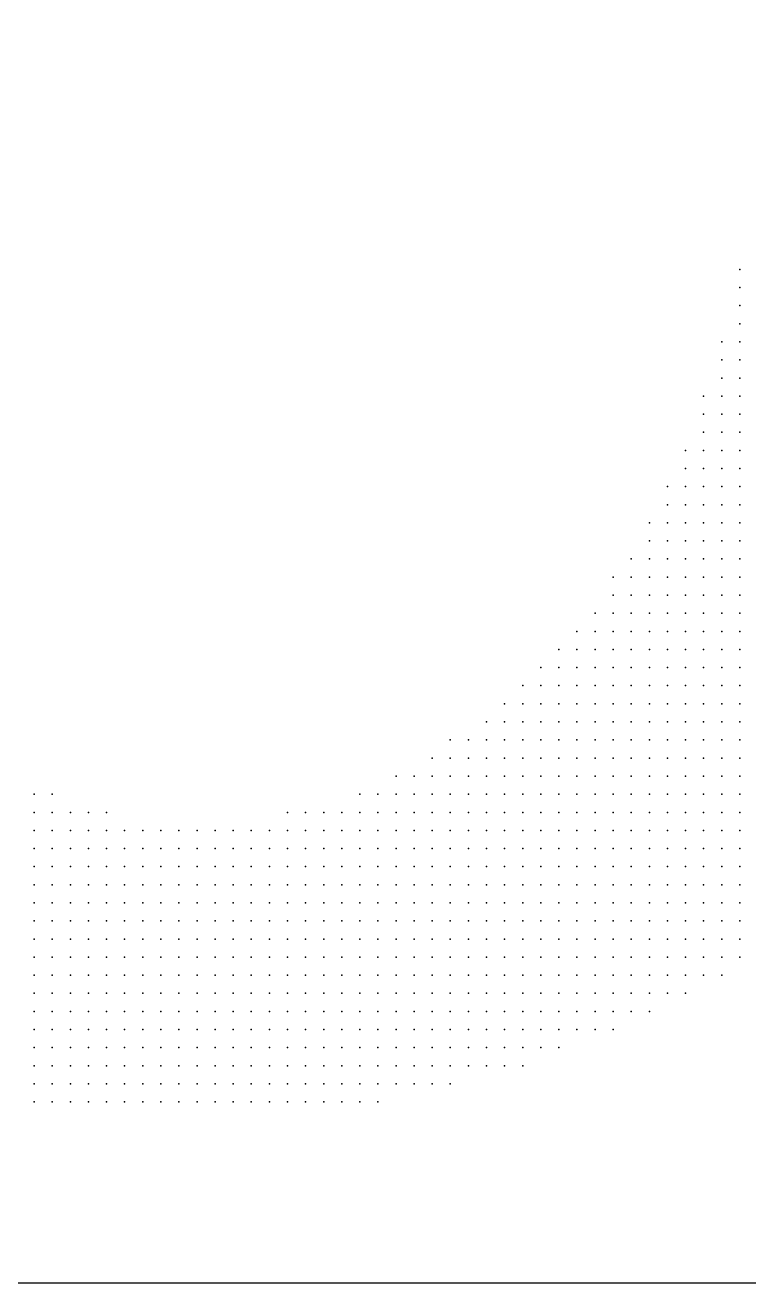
# Model space of a CAD drawing. Header units: millimetres. Extents: x 2848 to 6961, y 1568 to 7914.
# Drawn here: x 3508.8 to 3548.8, y 1580.3 to 1649.8 of the extents above; entities that cross this region are included whole.
import ezdxf

# ---------------------------------------------------------------- set-up
doc = ezdxf.new("R2010")
doc.units = ezdxf.units.MM
doc.header["$PDSIZE"] = -2

msp = doc.modelspace()

# ---------------------------------------------------------------- linework, layer by layer
msp.add_lwpolyline([(3448.282, 1580.289), (3588.282, 1580.289), (3588.282, 1720.289), (3448.282, 1720.289)], close=True)
at = {"color": 22, "true_color": 0xe53939}
for p in [(3548.282, 1636.289), (3548.282, 1635.289), (3548.282, 1634.289), (3548.282, 1633.289), (3547.282, 1632.289), (3548.282, 1632.289), (3547.282, 1631.289), (3548.282, 1631.289), (3547.282, 1630.289), (3548.282, 1630.289), (3546.282, 1629.289), (3547.282, 1629.289), (3548.282, 1629.289), (3546.282, 1628.289), (3547.282, 1628.289), (3548.282, 1628.289), (3546.282, 1627.289), (3547.282, 1627.289), (3548.282, 1627.289), (3545.282, 1626.289), (3544.282, 1624.289), (3543.282, 1622.289)]:
    msp.add_point(p, dxfattribs=at)
at = {"color": 20, "true_color": 0xfe4040}
msp.add_point((3546.282, 1626.289), dxfattribs=at)
at = {"color": 13, "true_color": 0xfe4e50}
for p in [(3547.282, 1626.289), (3541.282, 1618.289)]:
    msp.add_point(p, dxfattribs=at)
at = {"color": 13, "true_color": 0xff4a4c}
for p in [(3548.282, 1626.289), (3548.282, 1625.289), (3547.282, 1624.289), (3543.282, 1617.289), (3543.282, 1615.289), (3537.282, 1609.289), (3535.282, 1607.289), (3537.282, 1607.289), (3535.282, 1606.289), (3547.282, 1604.289), (3546.282, 1603.289), (3526.282, 1602.289), (3527.282, 1602.289), (3538.282, 1602.289)]:
    msp.add_point(p, dxfattribs=at)
at = {"color": 11, "true_color": 0xff5959}
msp.add_point((3545.282, 1625.289), dxfattribs=at)
at = {"color": 13, "true_color": 0xff4749}
msp.add_point((3546.282, 1625.289), dxfattribs=at)
at = {"color": 13, "true_color": 0xff4c4f}
for p in [(3547.282, 1625.289), (3543.282, 1618.289), (3537.282, 1611.289), (3528.282, 1605.289), (3523.282, 1604.289), (3520.282, 1601.289)]:
    msp.add_point(p, dxfattribs=at)
at = {"color": 240, "true_color": 0xfe3d40}
msp.add_point((3545.282, 1624.289), dxfattribs=at)
at = {"color": 13, "true_color": 0xff4f4f}
for p in [(3546.282, 1624.289), (3510.282, 1605.289), (3513.282, 1604.289), (3516.282, 1602.289), (3519.282, 1601.289), (3545.282, 1600.289), (3525.282, 1599.289), (3526.282, 1599.289), (3527.282, 1599.289), (3528.282, 1599.289), (3540.282, 1599.289), (3541.282, 1599.289), (3542.282, 1599.289)]:
    msp.add_point(p, dxfattribs=at)
at = {"color": 13, "true_color": 0xff4b4c}
for p in [(3548.282, 1624.289), (3547.282, 1622.289), (3548.282, 1622.289), (3546.282, 1621.289), (3547.282, 1621.289), (3548.282, 1621.289), (3546.282, 1620.289), (3547.282, 1620.289), (3548.282, 1620.289), (3546.282, 1619.289), (3547.282, 1619.289), (3548.282, 1619.289), (3545.282, 1618.289), (3546.282, 1618.289), (3547.282, 1618.289), (3548.282, 1618.289), (3544.282, 1617.289), (3545.282, 1617.289), (3546.282, 1617.289), (3547.282, 1617.289), (3548.282, 1617.289), (3544.282, 1616.289), (3545.282, 1616.289), (3546.282, 1616.289), (3547.282, 1616.289), (3548.282, 1616.289), (3545.282, 1615.289), (3546.282, 1615.289), (3547.282, 1615.289), (3548.282, 1615.289), (3541.282, 1614.289), (3542.282, 1614.289), (3543.282, 1614.289), (3546.282, 1614.289), (3547.282, 1614.289), (3548.282, 1614.289), (3540.282, 1613.289), (3541.282, 1613.289), (3542.282, 1613.289), (3543.282, 1613.289), (3544.282, 1613.289), (3545.282, 1613.289), (3546.282, 1613.289), (3547.282, 1613.289), (3548.282, 1613.289), (3540.282, 1612.289), (3541.282, 1612.289), (3542.282, 1612.289), (3543.282, 1612.289), (3544.282, 1612.289), (3545.282, 1612.289), (3546.282, 1612.289), (3547.282, 1612.289), (3548.282, 1612.289), (3538.282, 1611.289), (3539.282, 1611.289), (3540.282, 1611.289), (3541.282, 1611.289), (3542.282, 1611.289), (3543.282, 1611.289), (3544.282, 1611.289), (3545.282, 1611.289), (3546.282, 1611.289), (3547.282, 1611.289), (3548.282, 1611.289), (3538.282, 1610.289), (3539.282, 1610.289), (3540.282, 1610.289), (3541.282, 1610.289), (3542.282, 1610.289), (3543.282, 1610.289), (3544.282, 1610.289), (3545.282, 1610.289), (3546.282, 1610.289), (3547.282, 1610.289), (3548.282, 1610.289), (3536.282, 1609.289), (3538.282, 1609.289), (3539.282, 1609.289), (3540.282, 1609.289), (3541.282, 1609.289), (3542.282, 1609.289), (3543.282, 1609.289), (3544.282, 1609.289), (3545.282, 1609.289), (3546.282, 1609.289), (3547.282, 1609.289), (3548.282, 1609.289), (3536.282, 1608.289), (3538.282, 1608.289), (3539.282, 1608.289), (3540.282, 1608.289), (3541.282, 1608.289), (3542.282, 1608.289), (3543.282, 1608.289), (3544.282, 1608.289), (3545.282, 1608.289), (3546.282, 1608.289), (3547.282, 1608.289), (3548.282, 1608.289), (3538.282, 1607.289), (3539.282, 1607.289), (3540.282, 1607.289), (3541.282, 1607.289), (3542.282, 1607.289), (3543.282, 1607.289), (3544.282, 1607.289), (3545.282, 1607.289), (3546.282, 1607.289), (3547.282, 1607.289), (3548.282, 1607.289), (3531.282, 1606.289), (3533.282, 1606.289), (3534.282, 1606.289), (3536.282, 1606.289), (3537.282, 1606.289), (3538.282, 1606.289), (3539.282, 1606.289), (3540.282, 1606.289), (3541.282, 1606.289), (3542.282, 1606.289), (3543.282, 1606.289), (3544.282, 1606.289), (3546.282, 1606.289), (3547.282, 1606.289), (3548.282, 1606.289), (3529.282, 1605.289), (3530.282, 1605.289), (3531.282, 1605.289), (3532.282, 1605.289), (3533.282, 1605.289), (3534.282, 1605.289), (3535.282, 1605.289), (3536.282, 1605.289), (3537.282, 1605.289), (3538.282, 1605.289), (3539.282, 1605.289), (3540.282, 1605.289), (3541.282, 1605.289), (3542.282, 1605.289), (3543.282, 1605.289), (3544.282, 1605.289), (3545.282, 1605.289), (3548.282, 1605.289), (3526.282, 1604.289), (3528.282, 1604.289), (3530.282, 1604.289), (3531.282, 1604.289), (3532.282, 1604.289), (3533.282, 1604.289), (3534.282, 1604.289), (3535.282, 1604.289), (3536.282, 1604.289), (3537.282, 1604.289), (3538.282, 1604.289), (3539.282, 1604.289), (3540.282, 1604.289), (3543.282, 1604.289), (3544.282, 1604.289), (3545.282, 1604.289), (3546.282, 1604.289), (3523.282, 1603.289), (3525.282, 1603.289), (3528.282, 1603.289), (3529.282, 1603.289), (3530.282, 1603.289), (3531.282, 1603.289), (3532.282, 1603.289), (3533.282, 1603.289), (3534.282, 1603.289), (3535.282, 1603.289), (3536.282, 1603.289), (3537.282, 1603.289), (3539.282, 1603.289), (3540.282, 1603.289), (3541.282, 1603.289), (3542.282, 1603.289), (3543.282, 1603.289), (3548.282, 1603.289), (3521.282, 1602.289), (3524.282, 1602.289), (3528.282, 1602.289), (3530.282, 1602.289), (3531.282, 1602.289), (3532.282, 1602.289), (3533.282, 1602.289), (3534.282, 1602.289), (3535.282, 1602.289), (3536.282, 1602.289), (3537.282, 1602.289), (3539.282, 1602.289), (3540.282, 1602.289), (3541.282, 1602.289), (3542.282, 1602.289), (3543.282, 1602.289), (3544.282, 1602.289), (3523.282, 1601.289), (3525.282, 1601.289), (3526.282, 1601.289), (3529.282, 1601.289), (3530.282, 1601.289), (3531.282, 1601.289), (3532.282, 1601.289), (3533.282, 1601.289), (3534.282, 1601.289), (3535.282, 1601.289), (3536.282, 1601.289), (3537.282, 1601.289), (3541.282, 1601.289), (3542.282, 1601.289), (3543.282, 1601.289), (3531.282, 1600.289), (3532.282, 1600.289), (3535.282, 1600.289), (3536.282, 1600.289), (3538.282, 1600.289), (3532.282, 1599.289), (3533.282, 1599.289), (3534.282, 1599.289), (3535.282, 1599.289)]:
    msp.add_point(p, dxfattribs=at)
at = {"color": 13, "true_color": 0xff5858}
msp.add_point((3544.282, 1623.289), dxfattribs=at)
at = {"color": 13, "true_color": 0xff484a}
for p in [(3545.282, 1623.289), (3519.282, 1602.289)]:
    msp.add_point(p, dxfattribs=at)
at = {"color": 13, "true_color": 0xfd4d4d}
for p in [(3546.282, 1623.289), (3539.282, 1614.289), (3517.282, 1603.289), (3518.282, 1603.289), (3521.282, 1603.289), (3517.282, 1602.289), (3538.282, 1599.289)]:
    msp.add_point(p, dxfattribs=at)
at = {"color": 13, "true_color": 0xfe4a4b}
for p in [(3547.282, 1623.289), (3542.282, 1615.289), (3534.282, 1608.289), (3535.282, 1608.289), (3547.282, 1605.289), (3526.282, 1603.289), (3518.282, 1602.289), (3523.282, 1602.289), (3548.282, 1602.289), (3527.282, 1601.289), (3546.282, 1601.289), (3529.282, 1600.289), (3541.282, 1600.289), (3542.282, 1600.289)]:
    msp.add_point(p, dxfattribs=at)
at = {"color": 13, "true_color": 0xfe4c4c}
for p in [(3548.282, 1623.289), (3545.282, 1621.289), (3532.282, 1608.289), (3537.282, 1608.289), (3534.282, 1607.289), (3541.282, 1604.289), (3542.282, 1604.289), (3548.282, 1604.289), (3516.282, 1603.289), (3520.282, 1603.289), (3538.282, 1603.289), (3547.282, 1602.289), (3528.282, 1601.289), (3526.282, 1600.289)]:
    msp.add_point(p, dxfattribs=at)
at = {"color": 240, "true_color": 0xff3e3f}
for p in [(3544.282, 1622.289), (3535.282, 1611.289), (3531.282, 1608.289), (3527.282, 1606.289), (3524.282, 1605.289)]:
    msp.add_point(p, dxfattribs=at)
at = {"color": 13, "true_color": 0xfd4f50}
for p in [(3545.282, 1622.289), (3541.282, 1616.289), (3535.282, 1610.289), (3514.282, 1605.289), (3527.282, 1605.289)]:
    msp.add_point(p, dxfattribs=at)
at = {"color": 13, "true_color": 0xff4b4e}
for p in [(3546.282, 1622.289), (3545.282, 1619.289), (3542.282, 1617.289), (3543.282, 1616.289), (3540.282, 1614.289), (3532.282, 1606.289), (3522.282, 1602.289), (3529.282, 1602.289), (3545.282, 1602.289)]:
    msp.add_point(p, dxfattribs=at)
at = {"color": 13, "true_color": 0xff4b4a}
for p in [(3543.282, 1621.289), (3544.282, 1615.289), (3535.282, 1609.289), (3546.282, 1605.289), (3529.282, 1604.289), (3544.282, 1603.289), (3545.282, 1603.289), (3520.282, 1602.289), (3524.282, 1600.289)]:
    msp.add_point(p, dxfattribs=at)
at = {"color": 13, "true_color": 0xfe4a49}
for p in [(3544.282, 1621.289), (3542.282, 1618.289), (3546.282, 1602.289), (3522.282, 1601.289)]:
    msp.add_point(p, dxfattribs=at)
at = {"color": 13, "true_color": 0xfe4c4a}
for p in [(3542.282, 1620.289), (3541.282, 1619.289), (3544.282, 1619.289), (3544.282, 1618.289), (3539.282, 1616.289), (3538.282, 1615.289), (3537.282, 1614.289), (3536.282, 1613.289), (3535.282, 1612.289), (3537.282, 1610.289), (3536.282, 1607.289)]:
    msp.add_point(p, dxfattribs=at)
at = {"color": 20, "true_color": 0xff4141}
for p in [(3543.282, 1620.289), (3537.282, 1613.289), (3512.282, 1606.289), (3513.282, 1606.289), (3512.282, 1605.289), (3513.282, 1605.289), (3517.282, 1604.289), (3518.282, 1604.289), (3519.282, 1604.289)]:
    msp.add_point(p, dxfattribs=at)
at = {"color": 13, "true_color": 0xff4f51}
for p in [(3544.282, 1620.289), (3548.282, 1601.289)]:
    msp.add_point(p, dxfattribs=at)
at = {"color": 13, "true_color": 0xfe4a4d}
for p in [(3545.282, 1620.289), (3526.282, 1605.289), (3524.282, 1601.289), (3544.282, 1601.289), (3545.282, 1601.289), (3539.282, 1600.289), (3540.282, 1600.289)]:
    msp.add_point(p, dxfattribs=at)
at = {"color": 20, "true_color": 0xfc3f3d}
msp.add_point((3542.282, 1619.289), dxfattribs=at)
at = {"color": 13, "true_color": 0xfe4e4e}
for p in [(3543.282, 1619.289), (3518.282, 1601.289), (3539.282, 1599.289)]:
    msp.add_point(p, dxfattribs=at)
at = {"color": 11, "true_color": 0xfe6e6e}
msp.add_point((3540.282, 1617.289), dxfattribs=at)
at = {"color": 20, "true_color": 0xfd4442}
msp.add_point((3541.282, 1617.289), dxfattribs=at)
at = {"color": 20, "true_color": 0xff3f3e}
msp.add_point((3540.282, 1616.289), dxfattribs=at)
at = {"color": 13, "true_color": 0xff4c4d}
for p in [(3542.282, 1616.289), (3541.282, 1615.289), (3524.282, 1603.289), (3525.282, 1602.289), (3539.282, 1601.289), (3540.282, 1601.289), (3530.282, 1600.289), (3533.282, 1600.289), (3534.282, 1600.289), (3537.282, 1600.289), (3543.282, 1600.289), (3529.282, 1599.289), (3530.282, 1599.289), (3531.282, 1599.289), (3536.282, 1599.289), (3537.282, 1599.289)]:
    msp.add_point(p, dxfattribs=at)
at = {"color": 240, "true_color": 0xff3f40}
for p in [(3539.282, 1615.289), (3536.282, 1612.289)]:
    msp.add_point(p, dxfattribs=at)
at = {"color": 13, "true_color": 0xff4d50}
msp.add_point((3540.282, 1615.289), dxfattribs=at)
at = {"color": 20, "true_color": 0xfd3f3f}
msp.add_point((3538.282, 1614.289), dxfattribs=at)
at = {"color": 13, "true_color": 0xff4c4b}
for p in [(3544.282, 1614.289), (3527.282, 1603.289), (3538.282, 1601.289)]:
    msp.add_point(p, dxfattribs=at)
at = {"color": 13, "true_color": 0xfe4b4e}
msp.add_point((3545.282, 1614.289), dxfattribs=at)
at = {"color": 13, "true_color": 0xff4d4d}
for p in [(3538.282, 1613.289), (3539.282, 1613.289), (3537.282, 1612.289), (3538.282, 1612.289), (3539.282, 1612.289), (3533.282, 1608.289), (3533.282, 1607.289), (3530.282, 1606.289), (3525.282, 1604.289), (3515.282, 1603.289), (3519.282, 1603.289), (3522.282, 1603.289), (3547.282, 1601.289), (3523.282, 1600.289), (3532.282, 1598.289), (3533.282, 1598.289), (3534.282, 1598.289), (3535.282, 1598.289)]:
    msp.add_point(p, dxfattribs=at)
at = {"color": 20, "true_color": 0xfd403e}
for p in [(3534.282, 1611.289), (3532.282, 1610.289), (3534.282, 1610.289), (3529.282, 1608.289)]:
    msp.add_point(p, dxfattribs=at)
at = {"color": 13, "true_color": 0xff4e4e}
for p in [(3536.282, 1611.289), (3544.282, 1600.289)]:
    msp.add_point(p, dxfattribs=at)
at = {"color": 11, "true_color": 0xff6666}
msp.add_point((3533.282, 1610.289), dxfattribs=at)
at = {"color": 13, "true_color": 0xff4a4e}
for p in [(3536.282, 1610.289), (3527.282, 1600.289)]:
    msp.add_point(p, dxfattribs=at)
at = {"color": 11, "true_color": 0xfd6363}
for p in [(3531.282, 1609.289), (3527.282, 1607.289), (3528.282, 1607.289)]:
    msp.add_point(p, dxfattribs=at)
at = {"color": 13, "true_color": 0xff4948}
msp.add_point((3532.282, 1609.289), dxfattribs=at)
at = {"color": 240, "true_color": 0xff4347}
msp.add_point((3533.282, 1609.289), dxfattribs=at)
at = {"color": 13, "true_color": 0xff4e51}
msp.add_point((3534.282, 1609.289), dxfattribs=at)
at = {"color": 11, "true_color": 0xff6162}
msp.add_point((3530.282, 1608.289), dxfattribs=at)
at = {"color": 240, "true_color": 0xea252c}
for p in [(3509.282, 1607.289), (3510.282, 1607.289)]:
    msp.add_point(p, dxfattribs=at)
at = {"color": 240, "true_color": 0xff3f42}
msp.add_point((3529.282, 1607.289), dxfattribs=at)
at = {"color": 20, "true_color": 0xfd4543}
msp.add_point((3530.282, 1607.289), dxfattribs=at)
at = {"color": 13, "true_color": 0xff4d51}
msp.add_point((3531.282, 1607.289), dxfattribs=at)
at = {"color": 13, "true_color": 0xff494b}
for p in [(3532.282, 1607.289), (3545.282, 1606.289), (3522.282, 1604.289)]:
    msp.add_point(p, dxfattribs=at)
at = {"color": 20, "true_color": 0xff4443}
msp.add_point((3509.282, 1606.289), dxfattribs=at)
at = {"color": 13, "true_color": 0xff4548}
msp.add_point((3510.282, 1606.289), dxfattribs=at)
at = {"color": 11, "true_color": 0xfd6766}
msp.add_point((3511.282, 1606.289), dxfattribs=at)
at = {"color": 240, "true_color": 0xfe4445}
for p in [(3523.282, 1606.289), (3524.282, 1606.289), (3525.282, 1606.289), (3523.282, 1605.289)]:
    msp.add_point(p, dxfattribs=at)
at = {"color": 13, "true_color": 0xfc4e4f}
for p in [(3526.282, 1606.289), (3524.282, 1604.289)]:
    msp.add_point(p, dxfattribs=at)
at = {"color": 20, "true_color": 0xff4544}
msp.add_point((3528.282, 1606.289), dxfattribs=at)
at = {"color": 13, "true_color": 0xfd4d50}
msp.add_point((3529.282, 1606.289), dxfattribs=at)
at = {"color": 242, "true_color": 0xe13038}
msp.add_point((3509.282, 1605.289), dxfattribs=at)
at = {"color": 13, "true_color": 0xff4747}
msp.add_point((3511.282, 1605.289), dxfattribs=at)
at = {"color": 11, "true_color": 0xff5f5f}
msp.add_point((3515.282, 1605.289), dxfattribs=at)
at = {"color": 11, "true_color": 0xfd6f6e}
msp.add_point((3516.282, 1605.289), dxfattribs=at)
at = {"color": 11, "true_color": 0xff7b79}
msp.add_point((3517.282, 1605.289), dxfattribs=at)
at = {"color": 11, "true_color": 0xff7e7e}
msp.add_point((3518.282, 1605.289), dxfattribs=at)
at = {"color": 11, "true_color": 0xfe7c7c}
msp.add_point((3519.282, 1605.289), dxfattribs=at)
at = {"color": 11, "true_color": 0xff7372}
msp.add_point((3520.282, 1605.289), dxfattribs=at)
at = {"color": 11, "true_color": 0xfe6464}
msp.add_point((3521.282, 1605.289), dxfattribs=at)
at = {"color": 13, "true_color": 0xff5454}
msp.add_point((3522.282, 1605.289), dxfattribs=at)
at = {"color": 240, "true_color": 0xff4244}
msp.add_point((3525.282, 1605.289), dxfattribs=at)
at = {"color": 12, "true_color": 0xb90218}
msp.add_point((3509.282, 1604.289), dxfattribs=at)
at = {"color": 242, "true_color": 0xce1525}
msp.add_point((3510.282, 1604.289), dxfattribs=at)
at = {"color": 13, "true_color": 0xf14143}
msp.add_point((3511.282, 1604.289), dxfattribs=at)
at = {"color": 13, "true_color": 0xff534f}
msp.add_point((3512.282, 1604.289), dxfattribs=at)
at = {"color": 13, "true_color": 0xfc4849}
msp.add_point((3514.282, 1604.289), dxfattribs=at)
at = {"color": 13, "true_color": 0xfe4646}
for p in [(3515.282, 1604.289), (3521.282, 1604.289)]:
    msp.add_point(p, dxfattribs=at)
at = {"color": 20, "true_color": 0xff4242}
for p in [(3516.282, 1604.289), (3520.282, 1604.289)]:
    msp.add_point(p, dxfattribs=at)
at = {"color": 13, "true_color": 0xfd4b4b}
for p in [(3527.282, 1604.289), (3547.282, 1603.289), (3525.282, 1600.289), (3531.282, 1598.289), (3536.282, 1598.289)]:
    msp.add_point(p, dxfattribs=at)
at = {"color": 242, "true_color": 0xbe091c}
msp.add_point((3509.282, 1603.289), dxfattribs=at)
at = {"color": 12, "true_color": 0xb90319}
msp.add_point((3510.282, 1603.289), dxfattribs=at)
at = {"color": 12, "true_color": 0xbb0619}
msp.add_point((3511.282, 1603.289), dxfattribs=at)
at = {"color": 242, "true_color": 0xd8222e}
msp.add_point((3512.282, 1603.289), dxfattribs=at)
at = {"color": 13, "true_color": 0xfb4448}
msp.add_point((3513.282, 1603.289), dxfattribs=at)
at = {"color": 13, "true_color": 0xfe5250}
msp.add_point((3514.282, 1603.289), dxfattribs=at)
at = {"color": 242, "true_color": 0xba041b}
msp.add_point((3509.282, 1602.289), dxfattribs=at)
at = {"color": 242, "true_color": 0xbb081d}
msp.add_point((3510.282, 1602.289), dxfattribs=at)
at = {"color": 242, "true_color": 0xbc061c}
msp.add_point((3511.282, 1602.289), dxfattribs=at)
at = {"color": 12, "true_color": 0xb80218}
msp.add_point((3512.282, 1602.289), dxfattribs=at)
at = {"color": 242, "true_color": 0xbc0b1f}
msp.add_point((3513.282, 1602.289), dxfattribs=at)
at = {"color": 242, "true_color": 0xdf2731}
msp.add_point((3514.282, 1602.289), dxfattribs=at)
at = {"color": 13, "true_color": 0xfa4649}
msp.add_point((3515.282, 1602.289), dxfattribs=at)
at = {"color": 242, "true_color": 0xba071a}
msp.add_point((3509.282, 1601.289), dxfattribs=at)
at = {"color": 242, "true_color": 0xb9061b}
for p in [(3510.282, 1601.289), (3511.282, 1601.289)]:
    msp.add_point(p, dxfattribs=at)
at = {"color": 242, "true_color": 0xba071d}
msp.add_point((3512.282, 1601.289), dxfattribs=at)
at = {"color": 242, "true_color": 0xb8051a}
msp.add_point((3513.282, 1601.289), dxfattribs=at)
at = {"color": 244, "true_color": 0xb30216}
msp.add_point((3514.282, 1601.289), dxfattribs=at)
at = {"color": 242, "true_color": 0xbd0a1d}
msp.add_point((3515.282, 1601.289), dxfattribs=at)
at = {"color": 242, "true_color": 0xd92531}
msp.add_point((3516.282, 1601.289), dxfattribs=at)
at = {"color": 13, "true_color": 0xf44145}
msp.add_point((3517.282, 1601.289), dxfattribs=at)
at = {"color": 13, "true_color": 0xfc4a4a}
msp.add_point((3521.282, 1601.289), dxfattribs=at)
at = {"color": 244, "true_color": 0xb7061a}
for p in [(3509.282, 1600.289), (3509.282, 1599.289), (3529.282, 1597.289)]:
    msp.add_point(p, dxfattribs=at)
at = {"color": 12, "true_color": 0xb70419}
msp.add_point((3510.282, 1600.289), dxfattribs=at)
at = {"color": 242, "true_color": 0xb8071b}
for p in [(3511.282, 1600.289), (3513.282, 1600.289)]:
    msp.add_point(p, dxfattribs=at)
at = {"color": 12, "true_color": 0xb70819}
msp.add_point((3512.282, 1600.289), dxfattribs=at)
at = {"color": 12, "true_color": 0xb80719}
msp.add_point((3514.282, 1600.289), dxfattribs=at)
at = {"color": 244, "true_color": 0xb60519}
for p in [(3515.282, 1600.289), (3510.282, 1599.289), (3511.282, 1599.289)]:
    msp.add_point(p, dxfattribs=at)
at = {"color": 244, "true_color": 0xb20115}
msp.add_point((3516.282, 1600.289), dxfattribs=at)
at = {"color": 12, "true_color": 0xb90619}
msp.add_point((3517.282, 1600.289), dxfattribs=at)
at = {"color": 242, "true_color": 0xcb1927}
msp.add_point((3518.282, 1600.289), dxfattribs=at)
at = {"color": 240, "true_color": 0xe7333c}
msp.add_point((3519.282, 1600.289), dxfattribs=at)
at = {"color": 13, "true_color": 0xfa474a}
msp.add_point((3520.282, 1600.289), dxfattribs=at)
at = {"color": 13, "true_color": 0xff4f4d}
msp.add_point((3521.282, 1600.289), dxfattribs=at)
at = {"color": 13, "true_color": 0xfe504f}
msp.add_point((3522.282, 1600.289), dxfattribs=at)
at = {"color": 13, "true_color": 0xff494d}
msp.add_point((3528.282, 1600.289), dxfattribs=at)
at = {"color": 13, "true_color": 0xff504d}
msp.add_point((3546.282, 1600.289), dxfattribs=at)
at = {"color": 13, "true_color": 0xf94747}
msp.add_point((3547.282, 1600.289), dxfattribs=at)
at = {"color": 240, "true_color": 0xe6353d}
msp.add_point((3548.282, 1600.289), dxfattribs=at)
at = {"color": 12, "true_color": 0xb60517}
msp.add_point((3512.282, 1599.289), dxfattribs=at)
at = {"color": 244, "true_color": 0xb50617}
msp.add_point((3513.282, 1599.289), dxfattribs=at)
at = {"color": 244, "true_color": 0xb6041a}
msp.add_point((3514.282, 1599.289), dxfattribs=at)
at = {"color": 242, "true_color": 0xb7051b}
msp.add_point((3515.282, 1599.289), dxfattribs=at)
at = {"color": 244, "true_color": 0xb50519}
for p in [(3516.282, 1599.289), (3519.282, 1598.289)]:
    msp.add_point(p, dxfattribs=at)
at = {"color": 244, "true_color": 0xb6061a}
msp.add_point((3517.282, 1599.289), dxfattribs=at)
at = {"color": 244, "true_color": 0xb30015}
msp.add_point((3518.282, 1599.289), dxfattribs=at)
at = {"color": 244, "true_color": 0xb10014}
msp.add_point((3519.282, 1599.289), dxfattribs=at)
at = {"color": 242, "true_color": 0xbb0a1a}
msp.add_point((3520.282, 1599.289), dxfattribs=at)
at = {"color": 242, "true_color": 0xce1c28}
msp.add_point((3521.282, 1599.289), dxfattribs=at)
at = {"color": 242, "true_color": 0xe32f38}
msp.add_point((3522.282, 1599.289), dxfattribs=at)
at = {"color": 13, "true_color": 0xf44144}
msp.add_point((3523.282, 1599.289), dxfattribs=at)
at = {"color": 13, "true_color": 0xff4b4d}
msp.add_point((3524.282, 1599.289), dxfattribs=at)
at = {"color": 13, "true_color": 0xfd4a4d}
msp.add_point((3543.282, 1599.289), dxfattribs=at)
at = {"color": 240, "true_color": 0xf13e42}
msp.add_point((3544.282, 1599.289), dxfattribs=at)
at = {"color": 242, "true_color": 0xe33036}
msp.add_point((3545.282, 1599.289), dxfattribs=at)
at = {"color": 242, "true_color": 0xcc1d2a}
msp.add_point((3546.282, 1599.289), dxfattribs=at)
at = {"color": 242, "true_color": 0xba0a1f}
msp.add_point((3547.282, 1599.289), dxfattribs=at)
at = {"color": 14, "true_color": 0xae0107}
msp.add_point((3548.282, 1599.289), dxfattribs=at)
at = {"color": 244, "true_color": 0xb40419}
for p in [(3509.282, 1598.289), (3510.282, 1598.289), (3511.282, 1598.289), (3514.282, 1598.289), (3516.282, 1598.289), (3520.282, 1597.289)]:
    msp.add_point(p, dxfattribs=at)
at = {"color": 244, "true_color": 0xb30318}
for p in [(3512.282, 1598.289), (3511.282, 1597.289), (3514.282, 1597.289), (3515.282, 1597.289), (3516.282, 1597.289), (3517.282, 1597.289), (3518.282, 1597.289), (3519.282, 1597.289), (3523.282, 1597.289)]:
    msp.add_point(p, dxfattribs=at)
at = {"color": 244, "true_color": 0xb5051a}
for p in [(3513.282, 1598.289), (3518.282, 1598.289), (3538.282, 1597.289)]:
    msp.add_point(p, dxfattribs=at)
at = {"color": 244, "true_color": 0xb40418}
for p in [(3515.282, 1598.289), (3521.282, 1597.289)]:
    msp.add_point(p, dxfattribs=at)
at = {"color": 244, "true_color": 0xb50319}
msp.add_point((3517.282, 1598.289), dxfattribs=at)
at = {"color": 244, "true_color": 0xb30317}
msp.add_point((3520.282, 1598.289), dxfattribs=at)
at = {"color": 244, "true_color": 0xb00017}
msp.add_point((3521.282, 1598.289), dxfattribs=at)
at = {"color": 244, "true_color": 0xb00015}
msp.add_point((3522.282, 1598.289), dxfattribs=at)
at = {"color": 244, "true_color": 0xb20519}
for p in [(3523.282, 1598.289), (3543.282, 1597.289)]:
    msp.add_point(p, dxfattribs=at)
at = {"color": 242, "true_color": 0xbe0f20}
msp.add_point((3524.282, 1598.289), dxfattribs=at)
at = {"color": 242, "true_color": 0xcd1d2a}
msp.add_point((3525.282, 1598.289), dxfattribs=at)
at = {"color": 242, "true_color": 0xdb2a34}
msp.add_point((3526.282, 1598.289), dxfattribs=at)
at = {"color": 240, "true_color": 0xe6353b}
msp.add_point((3527.282, 1598.289), dxfattribs=at)
at = {"color": 13, "true_color": 0xef3f42}
msp.add_point((3528.282, 1598.289), dxfattribs=at)
at = {"color": 13, "true_color": 0xf84447}
for p in [(3529.282, 1598.289), (3538.282, 1598.289)]:
    msp.add_point(p, dxfattribs=at)
at = {"color": 13, "true_color": 0xfb4949}
for p in [(3530.282, 1598.289), (3537.282, 1598.289)]:
    msp.add_point(p, dxfattribs=at)
at = {"color": 240, "true_color": 0xf03d41}
msp.add_point((3539.282, 1598.289), dxfattribs=at)
at = {"color": 240, "true_color": 0xe7343a}
msp.add_point((3540.282, 1598.289), dxfattribs=at)
at = {"color": 242, "true_color": 0xda2933}
msp.add_point((3541.282, 1598.289), dxfattribs=at)
at = {"color": 242, "true_color": 0xcc1a26}
msp.add_point((3542.282, 1598.289), dxfattribs=at)
at = {"color": 242, "true_color": 0xbf0e20}
msp.add_point((3543.282, 1598.289), dxfattribs=at)
at = {"color": 14, "true_color": 0xb0000b}
for p in [(3544.282, 1598.289), (3545.282, 1598.289), (3546.282, 1598.289), (3547.282, 1598.289), (3548.282, 1598.289), (3544.282, 1597.289), (3545.282, 1597.289), (3546.282, 1597.289), (3547.282, 1597.289), (3540.282, 1596.289), (3541.282, 1596.289), (3542.282, 1596.289), (3543.282, 1596.289), (3544.282, 1596.289), (3545.282, 1596.289), (3540.282, 1595.289), (3541.282, 1595.289), (3542.282, 1595.289), (3543.282, 1595.289), (3530.282, 1594.289), (3531.282, 1594.289), (3532.282, 1594.289), (3533.282, 1594.289), (3534.282, 1594.289), (3535.282, 1594.289), (3536.282, 1594.289), (3537.282, 1594.289), (3538.282, 1594.289), (3539.282, 1594.289), (3540.282, 1594.289), (3541.282, 1594.289), (3530.282, 1593.289), (3531.282, 1593.289), (3532.282, 1593.289), (3533.282, 1593.289), (3534.282, 1593.289), (3535.282, 1593.289), (3536.282, 1593.289), (3537.282, 1593.289), (3538.282, 1593.289), (3530.282, 1592.289), (3531.282, 1592.289), (3532.282, 1592.289), (3533.282, 1592.289), (3534.282, 1592.289), (3535.282, 1592.289), (3536.282, 1592.289), (3530.282, 1591.289), (3531.282, 1591.289), (3532.282, 1591.289)]:
    msp.add_point(p, dxfattribs=at)
at = {"color": 244, "true_color": 0xb3031a}
msp.add_point((3509.282, 1597.289), dxfattribs=at)
at = {"color": 244, "true_color": 0xb4021a}
msp.add_point((3510.282, 1597.289), dxfattribs=at)
at = {"color": 244, "true_color": 0xb10418}
for p in [(3512.282, 1597.289), (3513.282, 1597.289), (3511.282, 1596.289), (3521.282, 1596.289), (3525.282, 1596.289), (3526.282, 1596.289), (3527.282, 1596.289), (3528.282, 1596.289)]:
    msp.add_point(p, dxfattribs=at)
at = {"color": 244, "true_color": 0xb3051c}
msp.add_point((3522.282, 1597.289), dxfattribs=at)
at = {"color": 244, "true_color": 0xb10115}
msp.add_point((3524.282, 1597.289), dxfattribs=at)
at = {"color": 14, "true_color": 0xac0013}
msp.add_point((3525.282, 1597.289), dxfattribs=at)
at = {"color": 244, "true_color": 0xad0016}
for p in [(3526.282, 1597.289), (3527.282, 1597.289)]:
    msp.add_point(p, dxfattribs=at)
at = {"color": 244, "true_color": 0xb20217}
msp.add_point((3528.282, 1597.289), dxfattribs=at)
at = {"color": 242, "true_color": 0xbb0a1c}
msp.add_point((3530.282, 1597.289), dxfattribs=at)
at = {"color": 242, "true_color": 0xc00d20}
msp.add_point((3531.282, 1597.289), dxfattribs=at)
at = {"color": 242, "true_color": 0xc20f22}
msp.add_point((3532.282, 1597.289), dxfattribs=at)
at = {"color": 242, "true_color": 0xc21123}
for p in [(3533.282, 1597.289), (3534.282, 1597.289)]:
    msp.add_point(p, dxfattribs=at)
at = {"color": 242, "true_color": 0xc11022}
msp.add_point((3535.282, 1597.289), dxfattribs=at)
at = {"color": 242, "true_color": 0xbd0e1f}
msp.add_point((3536.282, 1597.289), dxfattribs=at)
at = {"color": 242, "true_color": 0xb90a1b}
msp.add_point((3537.282, 1597.289), dxfattribs=at)
at = {"color": 244, "true_color": 0xb20216}
msp.add_point((3539.282, 1597.289), dxfattribs=at)
at = {"color": 244, "true_color": 0xaf0016}
msp.add_point((3540.282, 1597.289), dxfattribs=at)
at = {"color": 244, "true_color": 0xac0016}
msp.add_point((3541.282, 1597.289), dxfattribs=at)
at = {"color": 244, "true_color": 0xaf0118}
msp.add_point((3542.282, 1597.289), dxfattribs=at)
at = {"color": 244, "true_color": 0xaf0216}
msp.add_point((3509.282, 1596.289), dxfattribs=at)
at = {"color": 244, "true_color": 0xb00316}
for p in [(3510.282, 1596.289), (3517.282, 1596.289), (3518.282, 1596.289), (3519.282, 1596.289), (3534.282, 1595.289)]:
    msp.add_point(p, dxfattribs=at)
at = {"color": 244, "true_color": 0xb00317}
for p in [(3512.282, 1596.289), (3513.282, 1596.289), (3514.282, 1596.289), (3515.282, 1596.289), (3516.282, 1596.289), (3520.282, 1596.289), (3522.282, 1596.289), (3523.282, 1596.289), (3524.282, 1596.289), (3538.282, 1596.289)]:
    msp.add_point(p, dxfattribs=at)
at = {"color": 244, "true_color": 0xae0115}
for p in [(3529.282, 1596.289), (3530.282, 1596.289)]:
    msp.add_point(p, dxfattribs=at)
at = {"color": 244, "true_color": 0xad0014}
msp.add_point((3531.282, 1596.289), dxfattribs=at)
at = {"color": 14, "true_color": 0xad0013}
for p in [(3532.282, 1596.289), (3533.282, 1596.289), (3534.282, 1596.289)]:
    msp.add_point(p, dxfattribs=at)
at = {"color": 244, "true_color": 0xac0015}
msp.add_point((3535.282, 1596.289), dxfattribs=at)
at = {"color": 244, "true_color": 0xae0017}
msp.add_point((3536.282, 1596.289), dxfattribs=at)
at = {"color": 244, "true_color": 0xae0114}
for p in [(3537.282, 1596.289), (3539.282, 1595.289)]:
    msp.add_point(p, dxfattribs=at)
at = {"color": 244, "true_color": 0xb00518}
for p in [(3539.282, 1596.289), (3535.282, 1595.289)]:
    msp.add_point(p, dxfattribs=at)
at = {"color": 244, "true_color": 0xaf0417}
for p in [(3509.282, 1595.289), (3512.282, 1595.289), (3529.282, 1595.289)]:
    msp.add_point(p, dxfattribs=at)
at = {"color": 244, "true_color": 0xac0316}
for p in [(3510.282, 1595.289), (3527.282, 1595.289), (3512.282, 1594.289)]:
    msp.add_point(p, dxfattribs=at)
at = {"color": 244, "true_color": 0xab0215}
for p in [(3511.282, 1595.289), (3509.282, 1594.289), (3511.282, 1594.289), (3513.282, 1594.289), (3514.282, 1594.289), (3515.282, 1594.289), (3516.282, 1594.289), (3520.282, 1594.289), (3521.282, 1594.289), (3522.282, 1594.289), (3524.282, 1594.289), (3509.282, 1591.289), (3510.282, 1591.289), (3511.282, 1591.289), (3512.282, 1591.289), (3513.282, 1591.289), (3514.282, 1591.289), (3515.282, 1591.289), (3516.282, 1591.289), (3517.282, 1591.289), (3518.282, 1591.289), (3519.282, 1591.289), (3520.282, 1591.289), (3521.282, 1591.289), (3522.282, 1591.289), (3523.282, 1591.289), (3524.282, 1591.289), (3525.282, 1591.289), (3526.282, 1591.289), (3527.282, 1591.289), (3528.282, 1591.289), (3509.282, 1590.289), (3510.282, 1590.289), (3511.282, 1590.289), (3512.282, 1590.289), (3513.282, 1590.289), (3514.282, 1590.289), (3515.282, 1590.289), (3516.282, 1590.289), (3517.282, 1590.289), (3518.282, 1590.289), (3519.282, 1590.289), (3520.282, 1590.289), (3521.282, 1590.289), (3522.282, 1590.289), (3523.282, 1590.289), (3524.282, 1590.289), (3525.282, 1590.289), (3526.282, 1590.289), (3527.282, 1590.289), (3528.282, 1590.289)]:
    msp.add_point(p, dxfattribs=at)
at = {"color": 244, "true_color": 0xad0215}
for p in [(3513.282, 1595.289), (3524.282, 1595.289), (3523.282, 1594.289), (3527.282, 1594.289), (3528.282, 1594.289), (3509.282, 1593.289)]:
    msp.add_point(p, dxfattribs=at)
at = {"color": 244, "true_color": 0xae0316}
for p in [(3514.282, 1595.289), (3515.282, 1595.289), (3516.282, 1595.289), (3517.282, 1595.289), (3518.282, 1595.289), (3519.282, 1595.289), (3520.282, 1595.289), (3521.282, 1595.289), (3522.282, 1595.289), (3523.282, 1595.289), (3525.282, 1595.289), (3526.282, 1595.289), (3528.282, 1595.289), (3533.282, 1595.289)]:
    msp.add_point(p, dxfattribs=at)
at = {"color": 244, "true_color": 0xaf0416}
msp.add_point((3530.282, 1595.289), dxfattribs=at)
at = {"color": 244, "true_color": 0xaf0215}
msp.add_point((3531.282, 1595.289), dxfattribs=at)
at = {"color": 244, "true_color": 0xae0518}
msp.add_point((3532.282, 1595.289), dxfattribs=at)
at = {"color": 244, "true_color": 0xaf0319}
msp.add_point((3536.282, 1595.289), dxfattribs=at)
at = {"color": 244, "true_color": 0xaf0619}
msp.add_point((3537.282, 1595.289), dxfattribs=at)
at = {"color": 244, "true_color": 0xb0071a}
msp.add_point((3538.282, 1595.289), dxfattribs=at)
at = {"color": 244, "true_color": 0xaa0114}
for p in [(3510.282, 1594.289), (3519.282, 1594.289), (3511.282, 1593.289), (3512.282, 1593.289), (3514.282, 1593.289), (3515.282, 1593.289), (3516.282, 1593.289), (3521.282, 1593.289), (3523.282, 1593.289), (3524.282, 1593.289), (3525.282, 1593.289), (3526.282, 1593.289), (3527.282, 1593.289), (3528.282, 1593.289)]:
    msp.add_point(p, dxfattribs=at)
at = {"color": 244, "true_color": 0xaa0116}
for p in [(3517.282, 1594.289), (3518.282, 1594.289), (3513.282, 1593.289), (3522.282, 1593.289)]:
    msp.add_point(p, dxfattribs=at)
at = {"color": 244, "true_color": 0xab0416}
msp.add_point((3525.282, 1594.289), dxfattribs=at)
at = {"color": 244, "true_color": 0xa90214}
for p in [(3526.282, 1594.289), (3522.282, 1592.289)]:
    msp.add_point(p, dxfattribs=at)
at = {"color": 244, "true_color": 0xab0217}
msp.add_point((3529.282, 1594.289), dxfattribs=at)
at = {"color": 244, "true_color": 0xac0114}
for p in [(3510.282, 1593.289), (3519.282, 1593.289)]:
    msp.add_point(p, dxfattribs=at)
at = {"color": 14, "true_color": 0xac0113}
for p in [(3517.282, 1593.289), (3518.282, 1593.289)]:
    msp.add_point(p, dxfattribs=at)
at = {"color": 14, "true_color": 0xa90013}
msp.add_point((3520.282, 1593.289), dxfattribs=at)
at = {"color": 244, "true_color": 0xaa0315}
msp.add_point((3529.282, 1593.289), dxfattribs=at)
at = {"color": 244, "true_color": 0xa70417}
msp.add_point((3509.282, 1592.289), dxfattribs=at)
at = {"color": 244, "true_color": 0xa90619}
msp.add_point((3510.282, 1592.289), dxfattribs=at)
at = {"color": 244, "true_color": 0xa90317}
msp.add_point((3511.282, 1592.289), dxfattribs=at)
at = {"color": 244, "true_color": 0xa70115}
for p in [(3512.282, 1592.289), (3517.282, 1592.289), (3518.282, 1592.289)]:
    msp.add_point(p, dxfattribs=at)
at = {"color": 244, "true_color": 0xa90216}
for p in [(3513.282, 1592.289), (3514.282, 1592.289), (3515.282, 1592.289), (3516.282, 1592.289), (3519.282, 1592.289), (3520.282, 1592.289), (3521.282, 1592.289)]:
    msp.add_point(p, dxfattribs=at)
at = {"color": 244, "true_color": 0xa90415}
for p in [(3523.282, 1592.289), (3524.282, 1592.289)]:
    msp.add_point(p, dxfattribs=at)
at = {"color": 244, "true_color": 0xac0519}
msp.add_point((3525.282, 1592.289), dxfattribs=at)
at = {"color": 244, "true_color": 0xaa041a}
msp.add_point((3526.282, 1592.289), dxfattribs=at)
at = {"color": 244, "true_color": 0xa80115}
msp.add_point((3527.282, 1592.289), dxfattribs=at)
at = {"color": 14, "true_color": 0xa80011}
msp.add_point((3528.282, 1592.289), dxfattribs=at)
at = {"color": 14, "true_color": 0xa7010d}
msp.add_point((3529.282, 1592.289), dxfattribs=at)
at = {"color": 242, "true_color": 0xb22434}
msp.add_point((3529.282, 1591.289), dxfattribs=at)

doc.saveas('drawing.dxf')
